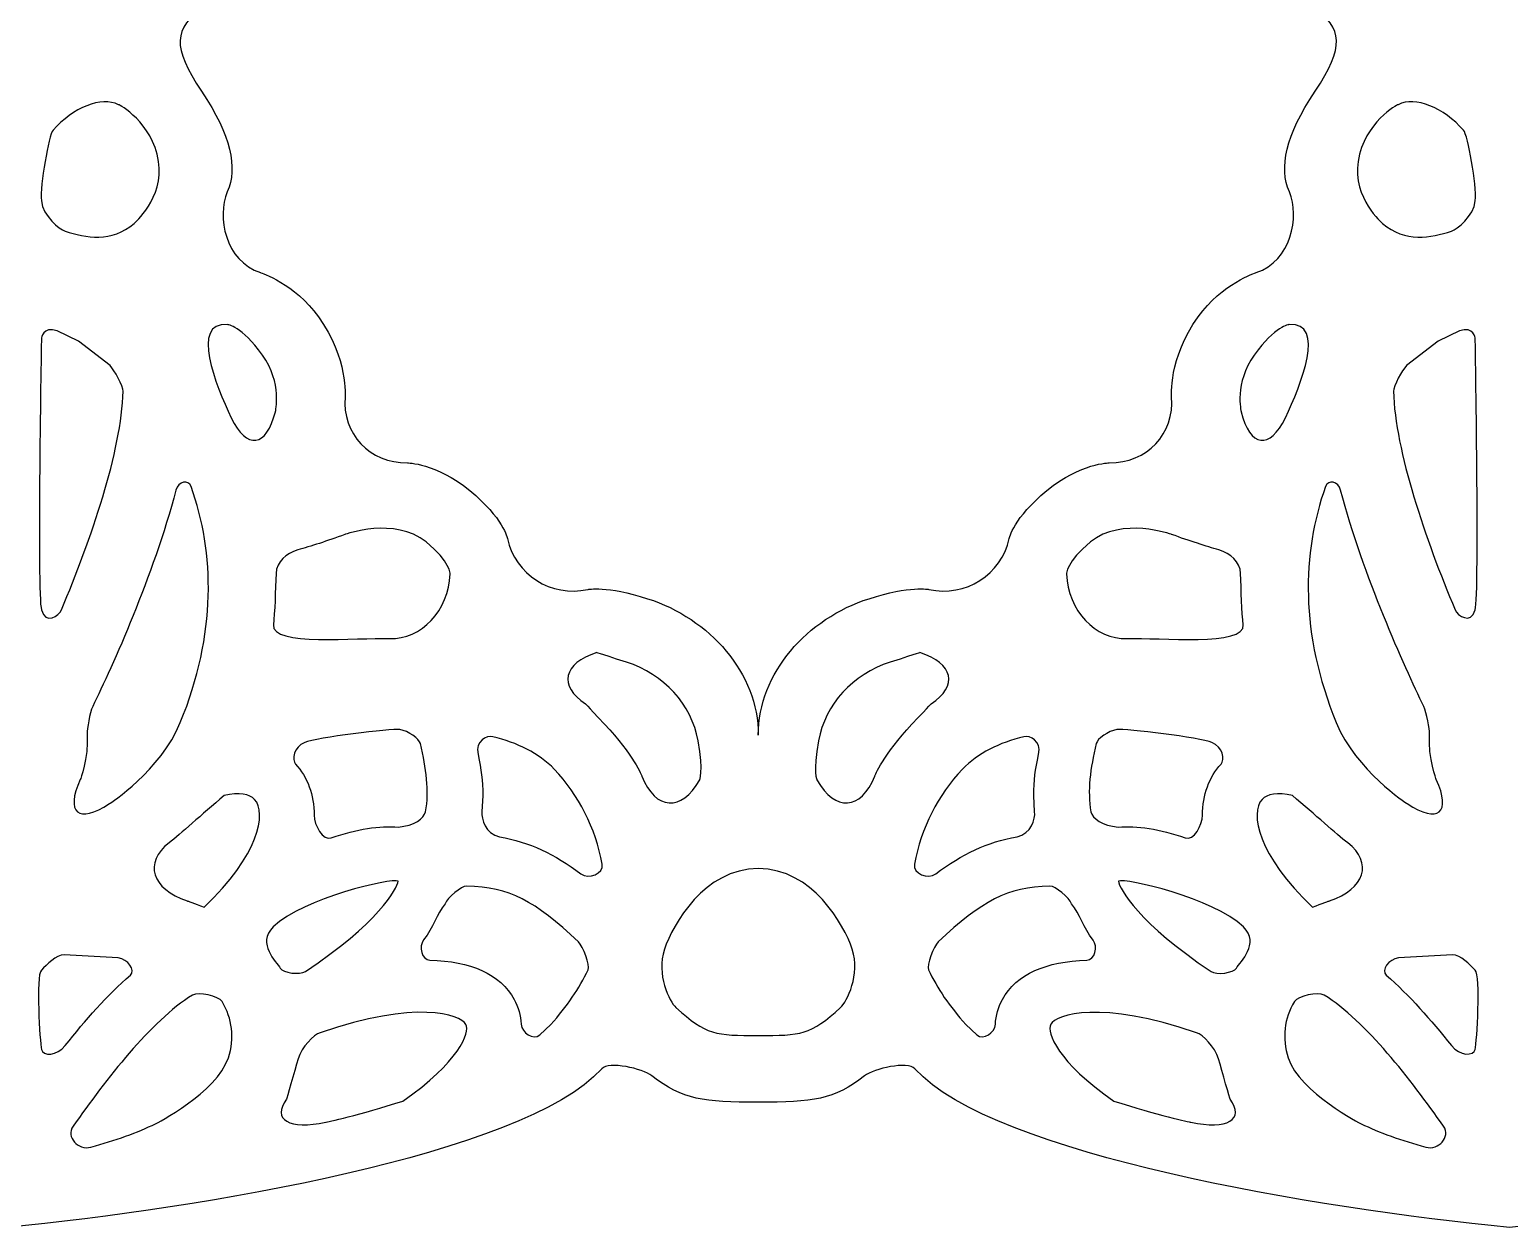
# Model space of a CAD drawing. Header units: centimetres. Extents: x -13 to 13, y -1.7 to 1.7.
# Drawn here: x 7.6 to 9.731, y -1.724 to 0 of the extents above; entities that cross this region are included whole.
import ezdxf

# ---------------------------------------------------------------- set-up
doc = ezdxf.new("R2010")
doc.units = ezdxf.units.CM
doc.header["$MEASUREMENT"] = 0
doc.layers.add('Camada 1', color=7, linetype='Continuous')

msp = doc.modelspace()

# ---------------------------------------------------------------- linework, layer by layer
at = {"layer": 'Camada 1', "color": 250, "lineweight": 25}
for points, knots in [([(6.48633, -1.448), (6.48633, -1.448), (6.48633, -1.54415), (6.48633, -1.54415), (6.48633, -1.54415), (6.56478, -1.54415), (6.59542, -1.54037), (6.63934, -1.50594), (6.63934, -1.50594), (6.65299, -1.49544), (6.70115, -1.48454), (6.71184, -1.49607), (6.71184, -1.49607), (6.82553, -1.62048), (7.29083, -1.69734), (7.56777, -1.72419), (7.56777, -1.72419), (7.8446, -1.69733), (8.31001, -1.62047), (8.4237, -1.49607), (8.4237, -1.49607), (8.43418, -1.48453), (8.48257, -1.49543), (8.49604, -1.50594), (8.49604, -1.50594), (8.54033, -1.54039), (8.57055, -1.54415), (8.64921, -1.54415), (8.64921, -1.54415), (8.72771, -1.54415), (8.7583, -1.54037), (8.80222, -1.50594), (8.80222, -1.50594), (8.81587, -1.49544), (8.86413, -1.48454), (8.87472, -1.49607), (8.87472, -1.49607), (8.98841, -1.62048), (9.45381, -1.69734), (9.73065, -1.72419), (9.73065, -1.72419), (10.00759, -1.69733), (10.47283, -1.62047), (10.58652, -1.49607), (10.58652, -1.49607), (10.5971, -1.48453), (10.64534, -1.49543), (10.65907, -1.50594), (10.65907, -1.50594), (10.70304, -1.54039), (10.7335, -1.54415), (10.81208, -1.54415), (10.81208, -1.54415), (10.89066, -1.54415), (10.92101, -1.54037), (10.96514, -1.50594), (10.96514, -1.50594), (10.97879, -1.49544), (11.02705, -1.48454), (11.03764, -1.49607), (11.03764, -1.49607), (11.15138, -1.62048), (11.61663, -1.69734), (11.89351, -1.72419), (11.89351, -1.72419), (12.17034, -1.69733), (12.63569, -1.62047), (12.74938, -1.49607), (12.74938, -1.49607), (12.75996, -1.48453), (12.80825, -1.49543), (12.82182, -1.50594), (12.82182, -1.50594), (12.8659, -1.54039), (12.89638, -1.54415), (12.97493, -1.54415), (12.97493, -1.54415), (12.97493, -1.54415), (12.97493, -1.448), (12.97493, -1.448), (12.97493, -1.448), (12.91378, -1.448), (12.90005, -1.44744), (12.85634, -1.40768), (12.85634, -1.40768), (12.84729, -1.39937), (12.82745, -1.35987), (12.83986, -1.32389), (12.83986, -1.32389), (12.85206, -1.28783), (12.89712, -1.20771), (12.97493, -1.20771), (12.97493, -1.20771), (12.97493, -1.20771), (12.97493, -1.11143), (12.97493, -1.01546), (12.97493, -1.01546), (12.97493, -0.92651), (12.9046, -0.84761), (12.81552, -0.81919), (12.81552, -0.81919), (12.75594, -0.80006), (12.72942, -0.80588), (12.72942, -0.80588), (12.72942, -0.80588), (12.67656, -0.81744), (12.62457, -0.78448), (12.61382, -0.7327), (12.61382, -0.7327), (12.61382, -0.7327), (12.60752, -0.70251), (12.5595, -0.66351), (12.5595, -0.66351), (12.50984, -0.62335), (12.46965, -0.62372), (12.46965, -0.62372), (12.46965, -0.62372), (12.41554, -0.6242), (12.37525, -0.58147), (12.37988, -0.52887), (12.37988, -0.52887), (12.37988, -0.52887), (12.38485, -0.47386), (12.34149, -0.41325), (12.34149, -0.41325), (12.30776, -0.3661), (12.25828, -0.34978), (12.25828, -0.34978), (12.25828, -0.34978), (12.20711, -0.33306), (12.19528, -0.26932), (12.21036, -0.23379), (12.21036, -0.23379), (12.22534, -0.19834), (12.21645, -0.1533), (12.17321, -0.08872), (12.17321, -0.08872), (12.13006, -0.02414), (12.13352, 0.00079), (12.17609, 0.03336), (12.17609, 0.03336), (12.17609, 0.03336), (12.20607, 0.05651), (12.22255, 0.09204), (12.22255, 0.09204), (12.24409, 0.13866), (12.24528, 0.24394), (12.24528, 0.24394), (12.24528, 0.24394), (12.2847, 0.53657), (12.71425, 0.95525), (12.9749, 0.95525), (12.9749, 0.95525), (12.9749, 0.95525), (12.9749, 1.09937), (12.9749, 1.09937), (12.9749, 1.09937), (12.9749, 1.09937), (12.87822, 1.32879), (12.87822, 1.32879), (12.87822, 1.32879), (12.91103, 1.33525), (12.94349, 1.33966), (12.9749, 1.33966), (12.9749, 1.33966), (12.9749, 1.33966), (12.9749, 1.43584), (12.9749, 1.43584), (12.9749, 1.43584), (12.95035, 1.43584), (12.92524, 1.43362), (12.89992, 1.42981), (12.89992, 1.42981), (12.88447, 1.42743), (12.8565, 1.45585), (12.85941, 1.47209), (12.85941, 1.47209), (12.86912, 1.52543), (12.88865, 1.57083), (12.91667, 1.59951), (12.91667, 1.59951), (12.92937, 1.61261), (12.9499, 1.62803), (12.9749, 1.62803), (12.9749, 1.62803), (12.9749, 1.62803), (12.97489, 1.72422), (12.97489, 1.72422), (12.97489, 1.72422), (12.92756, 1.72422), (12.88295, 1.70401), (12.84554, 1.66601), (12.84554, 1.66601), (12.818, 1.63786), (12.78865, 1.54917), (12.73722, 1.54806), (12.73722, 1.54806), (12.70859, 1.5475), (12.67086, 1.55841), (12.64173, 1.56184), (12.64173, 1.56184), (12.56296, 1.57131), (12.48597, 1.53877), (12.44075, 1.47694), (12.44075, 1.47694), (12.42009, 1.44852), (12.40712, 1.41593), (12.40199, 1.38034), (12.40199, 1.38034), (12.40024, 1.36872), (12.3809, 1.33568), (12.34458, 1.33891), (12.34458, 1.33891), (12.26666, 1.34584), (12.1975, 1.33126), (12.15141, 1.28753), (12.15141, 1.28753), (12.11442, 1.25247), (12.09106, 1.20244), (12.09106, 1.14383), (12.09106, 1.14383), (12.09106, 1.11586), (12.00946, 1.06374), (11.99547, 1.06207), (11.99547, 1.06207), (11.95594, 1.0571), (11.92157, 1.0495), (11.89347, 1.03061), (11.89347, 1.03061), (11.8654, 1.04953), (11.83095, 1.05709), (11.79137, 1.06207), (11.79137, 1.06207), (11.77748, 1.06374), (11.69601, 1.11586), (11.69601, 1.14383), (11.69601, 1.14383), (11.69601, 1.20244), (11.67244, 1.25244), (11.6355, 1.28753), (11.6355, 1.28753), (11.58936, 1.33127), (11.5203, 1.34584), (11.44233, 1.33891), (11.44233, 1.33891), (11.40595, 1.33568), (11.38664, 1.36873), (11.38492, 1.38034), (11.38492, 1.38034), (11.37981, 1.41595), (11.36688, 1.44852), (11.34611, 1.47694), (11.34611, 1.47694), (11.301, 1.53877), (11.224, 1.57132), (11.14519, 1.56184), (11.14519, 1.56184), (11.11598, 1.5584), (11.07828, 1.54753), (11.04965, 1.54806), (11.04965, 1.54806), (10.99829, 1.54917), (10.96887, 1.63786), (10.94133, 1.66601), (10.94133, 1.66601), (10.90418, 1.70403), (10.85941, 1.72422), (10.81203, 1.72422), (10.81203, 1.72422), (10.76475, 1.72422), (10.72003, 1.70401), (10.68268, 1.66601), (10.68268, 1.66601), (10.65508, 1.63786), (10.62574, 1.54917), (10.57447, 1.54806), (10.57447, 1.54806), (10.54579, 1.5475), (10.50795, 1.55841), (10.47888, 1.56184), (10.47888, 1.56184), (10.40006, 1.57131), (10.32307, 1.53877), (10.2779, 1.47694), (10.2779, 1.47694), (10.25724, 1.44852), (10.2443, 1.41593), (10.23914, 1.38034), (10.23914, 1.38034), (10.23739, 1.36872), (10.21811, 1.33568), (10.18173, 1.33891), (10.18173, 1.33891), (10.10376, 1.34584), (10.03465, 1.33126), (9.98861, 1.28753), (9.98861, 1.28753), (9.95157, 1.25247), (9.92815, 1.20244), (9.92815, 1.14383), (9.92815, 1.14383), (9.92815, 1.11586), (9.84655, 1.06374), (9.83266, 1.06207), (9.83266, 1.06207), (9.79308, 1.0571), (9.75871, 1.0495), (9.73061, 1.03061), (9.73061, 1.03061), (9.70246, 1.04953), (9.66814, 1.05709), (9.62845, 1.06207), (9.62845, 1.06207), (9.61451, 1.06374), (9.53309, 1.11586), (9.53309, 1.14383), (9.53309, 1.14383), (9.53309, 1.20244), (9.50957, 1.25244), (9.47269, 1.28753), (9.47269, 1.28753), (9.42644, 1.33127), (9.35741, 1.34584), (9.27941, 1.33891), (9.27941, 1.33891), (9.24308, 1.33568), (9.22372, 1.36873), (9.22205, 1.38034), (9.22205, 1.38034), (9.21694, 1.41595), (9.20411, 1.44852), (9.18329, 1.47694), (9.18329, 1.47694), (9.13813, 1.53877), (9.06108, 1.57132), (8.98226, 1.56184), (8.98226, 1.56184), (8.9531, 1.5584), (8.91545, 1.54753), (8.88667, 1.54806), (8.88667, 1.54806), (8.83537, 1.54917), (8.80605, 1.63786), (8.77846, 1.66601), (8.77846, 1.66601), (8.74126, 1.70403), (8.69649, 1.72422), (8.64916, 1.72422), (8.64916, 1.72422), (8.60183, 1.72422), (8.55711, 1.70401), (8.51975, 1.66601), (8.51975, 1.66601), (8.49226, 1.63786), (8.46292, 1.54917), (8.41154, 1.54806), (8.41154, 1.54806), (8.38281, 1.5475), (8.34518, 1.55841), (8.316, 1.56184), (8.316, 1.56184), (8.23718, 1.57131), (8.16024, 1.53877), (8.11492, 1.47694), (8.11492, 1.47694), (8.09436, 1.44852), (8.08132, 1.41593), (8.07626, 1.38034), (8.07626, 1.38034), (8.07459, 1.36872), (8.05523, 1.33568), (8.01885, 1.33891), (8.01885, 1.33891), (7.94088, 1.34584), (7.87177, 1.33126), (7.82562, 1.28753), (7.82562, 1.28753), (7.78871, 1.25247), (7.76527, 1.20244), (7.76527, 1.14383), (7.76527, 1.14383), (7.76527, 1.11586), (7.68373, 1.06374), (7.66968, 1.06207), (7.66968, 1.06207), (7.6302, 1.0571), (7.59589, 1.0495), (7.56771, 1.03061), (7.56771, 1.03061), (7.53956, 1.04953), (7.50524, 1.05709), (7.46566, 1.06207), (7.46566, 1.06207), (7.45172, 1.06374), (7.37017, 1.11586), (7.37017, 1.14383), (7.37017, 1.14383), (7.37017, 1.20244), (7.3467, 1.25244), (7.30982, 1.28753), (7.30982, 1.28753), (7.26368, 1.33127), (7.19459, 1.34584), (7.11659, 1.33891), (7.11659, 1.33891), (7.08021, 1.33568), (7.06084, 1.36873), (7.05918, 1.38034), (7.05918, 1.38034), (7.05413, 1.41595), (7.04119, 1.44852), (7.02042, 1.47694), (7.02042, 1.47694), (6.9752, 1.53877), (6.89826, 1.57132), (6.81944, 1.56184), (6.81944, 1.56184), (6.79023, 1.5584), (6.75253, 1.54753), (6.72385, 1.54806), (6.72385, 1.54806), (6.67255, 1.54917), (6.64318, 1.63786), (6.61558, 1.66601), (6.61558, 1.66601), (6.57838, 1.70403), (6.53351, 1.72422), (6.48628, 1.72422), (6.48628, 1.72422), (6.48628, 1.72422), (6.48628, 1.62807), (6.48628, 1.62807), (6.48628, 1.62807), (6.51128, 1.62807), (6.53176, 1.61264), (6.54441, 1.59955), (6.54441, 1.59955), (6.57256, 1.57087), (6.59206, 1.52544), (6.60182, 1.47213), (6.60182, 1.47213), (6.60465, 1.45591), (6.57661, 1.42747), (6.56121, 1.42985), (6.56121, 1.42985), (6.53594, 1.43366), (6.51083, 1.43588), (6.48628, 1.43588), (6.48628, 1.43588), (6.48628, 1.43588), (6.48628, 1.3397), (6.48628, 1.3397), (6.48628, 1.3397), (6.51766, 1.3397), (6.55015, 1.33528), (6.58301, 1.32883), (6.58301, 1.32883), (6.58301, 1.32883), (6.48628, 1.09941), (6.48628, 1.09941), (6.48628, 1.09941), (6.48628, 1.09941), (6.48628, 0.95529), (6.48628, 0.95529), (6.48628, 0.95529), (6.747, 0.95529), (7.17647, 0.53661), (7.21584, 0.24398), (7.21584, 0.24398), (7.21584, 0.24398), (7.21714, 0.1387), (7.23851, 0.09208), (7.23851, 0.09208), (7.25515, 0.05655), (7.28513, 0.0334), (7.28513, 0.0334), (7.28513, 0.0334), (7.32765, 0.00083), (7.33106, -0.02409), (7.28796, -0.08868), (7.28796, -0.08868), (7.2447, -0.15326), (7.23592, -0.19832), (7.25081, -0.23375), (7.25081, -0.23375), (7.26584, -0.26928), (7.25401, -0.33302), (7.20289, -0.34974), (7.20289, -0.34974), (7.20289, -0.34974), (7.15344, -0.36606), (7.11965, -0.41321), (7.11965, -0.41321), (7.07628, -0.47383), (7.08126, -0.52883), (7.08126, -0.52883), (7.08126, -0.52883), (7.08602, -0.58143), (7.04565, -0.62416), (6.99149, -0.62368), (6.99149, -0.62368), (6.99149, -0.62368), (6.95133, -0.62331), (6.90166, -0.66347), (6.90166, -0.66347), (6.85361, -0.7025), (6.84734, -0.73266), (6.84734, -0.73266), (6.84734, -0.73266), (6.83654, -0.78444), (6.7845, -0.81738), (6.7319, -0.80584), (6.7319, -0.80584), (6.7319, -0.80584), (6.70528, -0.80002), (6.64559, -0.81915), (6.64559, -0.81915), (6.55656, -0.84757), (6.48623, -0.92647), (6.48623, -1.01542), (6.48623, -1.01542), (6.48623, -1.11138), (6.48623, -1.20767), (6.48623, -1.20767), (6.48623, -1.20767), (6.5641, -1.20767), (6.60916, -1.28776), (6.62141, -1.32385), (6.62141, -1.32385), (6.63371, -1.35983), (6.61376, -1.39934), (6.60471, -1.40764), (6.60471, -1.40764), (6.56126, -1.44742), (6.54742, -1.448), (6.48633, -1.448)], [0, 0, 0, 0, 0.0074074, 0.0074074, 0.0074074, 0.0074074, 0.0148148, 0.0148148, 0.0148148, 0.0148148, 0.0222222, 0.0222222, 0.0222222, 0.0222222, 0.0296296, 0.0296296, 0.0296296, 0.0296296, 0.037037, 0.037037, 0.037037, 0.037037, 0.0444444, 0.0444444, 0.0444444, 0.0444444, 0.0518519, 0.0518519, 0.0518519, 0.0518519, 0.0592593, 0.0592593, 0.0592593, 0.0592593, 0.0666667, 0.0666667, 0.0666667, 0.0666667, 0.0740741, 0.0740741, 0.0740741, 0.0740741, 0.0814815, 0.0814815, 0.0814815, 0.0814815, 0.0888889, 0.0888889, 0.0888889, 0.0888889, 0.0962963, 0.0962963, 0.0962963, 0.0962963, 0.1037037, 0.1037037, 0.1037037, 0.1037037, 0.1111111, 0.1111111, 0.1111111, 0.1111111, 0.1185185, 0.1185185, 0.1185185, 0.1185185, 0.1259259, 0.1259259, 0.1259259, 0.1259259, 0.1333333, 0.1333333, 0.1333333, 0.1333333, 0.1407407, 0.1407407, 0.1407407, 0.1407407, 0.1481481, 0.1481481, 0.1481481, 0.1481481, 0.1555556, 0.1555556, 0.1555556, 0.1555556, 0.162963, 0.162963, 0.162963, 0.162963, 0.1703704, 0.1703704, 0.1703704, 0.1703704, 0.1777778, 0.1777778, 0.1777778, 0.1777778, 0.1851852, 0.1851852, 0.1851852, 0.1851852, 0.1925926, 0.1925926, 0.1925926, 0.1925926, 0.2, 0.2, 0.2, 0.2, 0.2074074, 0.2074074, 0.2074074, 0.2074074, 0.2148148, 0.2148148, 0.2148148, 0.2148148, 0.2222222, 0.2222222, 0.2222222, 0.2222222, 0.2296296, 0.2296296, 0.2296296, 0.2296296, 0.237037, 0.237037, 0.237037, 0.237037, 0.2444444, 0.2444444, 0.2444444, 0.2444444, 0.2518519, 0.2518519, 0.2518519, 0.2518519, 0.2592593, 0.2592593, 0.2592593, 0.2592593, 0.2666667, 0.2666667, 0.2666667, 0.2666667, 0.2740741, 0.2740741, 0.2740741, 0.2740741, 0.2814815, 0.2814815, 0.2814815, 0.2814815, 0.2888889, 0.2888889, 0.2888889, 0.2888889, 0.2962963, 0.2962963, 0.2962963, 0.2962963, 0.3037037, 0.3037037, 0.3037037, 0.3037037, 0.3111111, 0.3111111, 0.3111111, 0.3111111, 0.3185185, 0.3185185, 0.3185185, 0.3185185, 0.3259259, 0.3259259, 0.3259259, 0.3259259, 0.3333333, 0.3333333, 0.3333333, 0.3333333, 0.3407407, 0.3407407, 0.3407407, 0.3407407, 0.3481481, 0.3481481, 0.3481481, 0.3481481, 0.3555556, 0.3555556, 0.3555556, 0.3555556, 0.362963, 0.362963, 0.362963, 0.362963, 0.3703704, 0.3703704, 0.3703704, 0.3703704, 0.3777778, 0.3777778, 0.3777778, 0.3777778, 0.3851852, 0.3851852, 0.3851852, 0.3851852, 0.3925926, 0.3925926, 0.3925926, 0.3925926, 0.4, 0.4, 0.4, 0.4, 0.4074074, 0.4074074, 0.4074074, 0.4074074, 0.4148148, 0.4148148, 0.4148148, 0.4148148, 0.4222222, 0.4222222, 0.4222222, 0.4222222, 0.4296296, 0.4296296, 0.4296296, 0.4296296, 0.437037, 0.437037, 0.437037, 0.437037, 0.4444444, 0.4444444, 0.4444444, 0.4444444, 0.4518519, 0.4518519, 0.4518519, 0.4518519, 0.4592593, 0.4592593, 0.4592593, 0.4592593, 0.4666667, 0.4666667, 0.4666667, 0.4666667, 0.4740741, 0.4740741, 0.4740741, 0.4740741, 0.4814815, 0.4814815, 0.4814815, 0.4814815, 0.4888889, 0.4888889, 0.4888889, 0.4888889, 0.4962963, 0.4962963, 0.4962963, 0.4962963, 0.5037037, 0.5037037, 0.5037037, 0.5037037, 0.5111111, 0.5111111, 0.5111111, 0.5111111, 0.5185185, 0.5185185, 0.5185185, 0.5185185, 0.5259259, 0.5259259, 0.5259259, 0.5259259, 0.5333333, 0.5333333, 0.5333333, 0.5333333, 0.5407407, 0.5407407, 0.5407407, 0.5407407, 0.5481481, 0.5481481, 0.5481481, 0.5481481, 0.5555556, 0.5555556, 0.5555556, 0.5555556, 0.562963, 0.562963, 0.562963, 0.562963, 0.5703704, 0.5703704, 0.5703704, 0.5703704, 0.5777778, 0.5777778, 0.5777778, 0.5777778, 0.5851852, 0.5851852, 0.5851852, 0.5851852, 0.5925926, 0.5925926, 0.5925926, 0.5925926, 0.6, 0.6, 0.6, 0.6, 0.6074074, 0.6074074, 0.6074074, 0.6074074, 0.6148148, 0.6148148, 0.6148148, 0.6148148, 0.6222222, 0.6222222, 0.6222222, 0.6222222, 0.6296296, 0.6296296, 0.6296296, 0.6296296, 0.637037, 0.637037, 0.637037, 0.637037, 0.6444444, 0.6444444, 0.6444444, 0.6444444, 0.6518519, 0.6518519, 0.6518519, 0.6518519, 0.6592593, 0.6592593, 0.6592593, 0.6592593, 0.6666667, 0.6666667, 0.6666667, 0.6666667, 0.6740741, 0.6740741, 0.6740741, 0.6740741, 0.6814815, 0.6814815, 0.6814815, 0.6814815, 0.6888889, 0.6888889, 0.6888889, 0.6888889, 0.6962963, 0.6962963, 0.6962963, 0.6962963, 0.7037037, 0.7037037, 0.7037037, 0.7037037, 0.7111111, 0.7111111, 0.7111111, 0.7111111, 0.7185185, 0.7185185, 0.7185185, 0.7185185, 0.7259259, 0.7259259, 0.7259259, 0.7259259, 0.7333333, 0.7333333, 0.7333333, 0.7333333, 0.7407407, 0.7407407, 0.7407407, 0.7407407, 0.7481481, 0.7481481, 0.7481481, 0.7481481, 0.7555556, 0.7555556, 0.7555556, 0.7555556, 0.762963, 0.762963, 0.762963, 0.762963, 0.7703704, 0.7703704, 0.7703704, 0.7703704, 0.7777778, 0.7777778, 0.7777778, 0.7777778, 0.7851852, 0.7851852, 0.7851852, 0.7851852, 0.7925926, 0.7925926, 0.7925926, 0.7925926, 0.8, 0.8, 0.8, 0.8, 0.8074074, 0.8074074, 0.8074074, 0.8074074, 0.8148148, 0.8148148, 0.8148148, 0.8148148, 0.8222222, 0.8222222, 0.8222222, 0.8222222, 0.8296296, 0.8296296, 0.8296296, 0.8296296, 0.837037, 0.837037, 0.837037, 0.837037, 0.8444444, 0.8444444, 0.8444444, 0.8444444, 0.8518519, 0.8518519, 0.8518519, 0.8518519, 0.8592593, 0.8592593, 0.8592593, 0.8592593, 0.8666667, 0.8666667, 0.8666667, 0.8666667, 0.8740741, 0.8740741, 0.8740741, 0.8740741, 0.8814815, 0.8814815, 0.8814815, 0.8814815, 0.8888889, 0.8888889, 0.8888889, 0.8888889, 0.8962963, 0.8962963, 0.8962963, 0.8962963, 0.9037037, 0.9037037, 0.9037037, 0.9037037, 0.9111111, 0.9111111, 0.9111111, 0.9111111, 0.9185185, 0.9185185, 0.9185185, 0.9185185, 0.9259259, 0.9259259, 0.9259259, 0.9259259, 0.9333333, 0.9333333, 0.9333333, 0.9333333, 0.9407407, 0.9407407, 0.9407407, 0.9407407, 0.9481481, 0.9481481, 0.9481481, 0.9481481, 0.9555556, 0.9555556, 0.9555556, 0.9555556, 0.962963, 0.962963, 0.962963, 0.962963, 0.9703704, 0.9703704, 0.9703704, 0.9703704, 0.9777778, 0.9777778, 0.9777778, 0.9777778, 0.9851852, 0.9851852, 0.9851852, 0.9851852, 1, 1, 1, 1]), ([(7.85044, 0.0334), (7.85044, 0.0334), (7.88031, 0.05655), (7.89674, 0.09208), (7.89674, 0.09208), (7.91833, 0.1387), (7.91963, 0.24398), (7.91963, 0.24398), (7.91963, 0.24398), (7.95895, 0.53661), (8.3886, 0.95529), (8.64919, 0.95529), (8.64919, 0.95529), (8.90978, 0.95529), (9.33944, 0.53661), (9.37875, 0.24398), (9.37875, 0.24398), (9.37875, 0.24398), (9.38005, 0.1387), (9.40153, 0.09208), (9.40153, 0.09208), (9.41796, 0.05655), (9.44815, 0.0334), (9.44815, 0.0334), (9.44815, 0.0334), (9.49059, 0.00083), (9.49398, -0.02409), (9.4509, -0.08868), (9.4509, -0.08868), (9.40769, -0.15326), (9.39886, -0.19832), (9.41381, -0.23375), (9.41381, -0.23375), (9.42879, -0.26928), (9.41706, -0.33302), (9.36584, -0.34974), (9.36584, -0.34974), (9.36584, -0.34974), (9.31639, -0.36606), (9.2826, -0.41321), (9.2826, -0.41321), (9.23923, -0.47383), (9.24421, -0.52883), (9.24421, -0.52883), (9.24421, -0.52883), (9.24903, -0.58143), (9.2086, -0.62416), (9.15449, -0.62368), (9.15449, -0.62368), (9.15449, -0.62368), (9.11427, -0.62331), (9.06464, -0.66347), (9.06464, -0.66347), (9.01667, -0.7025), (9.01037, -0.73266), (9.01037, -0.73266), (9.01037, -0.73266), (8.99947, -0.78444), (8.94743, -0.81738), (8.89483, -0.80584), (8.89483, -0.80584), (8.89483, -0.80584), (8.86827, -0.80002), (8.80868, -0.81915), (8.80868, -0.81915), (8.71954, -0.84757), (8.64922, -0.92647), (8.64922, -1.01542), (8.64922, -1.01542), (8.64922, -0.92647), (8.57889, -0.84757), (8.48976, -0.81915), (8.48976, -0.81915), (8.43023, -0.80002), (8.40377, -0.80584), (8.40377, -0.80584), (8.40377, -0.80584), (8.35091, -0.8174), (8.29881, -0.78444), (8.28807, -0.73266), (8.28807, -0.73266), (8.28807, -0.73266), (8.28177, -0.70247), (8.2338, -0.66347), (8.2338, -0.66347), (8.18414, -0.62331), (8.14389, -0.62368), (8.14389, -0.62368), (8.14389, -0.62368), (8.08984, -0.62416), (8.04949, -0.58143), (8.05412, -0.52883), (8.05412, -0.52883), (8.05412, -0.52883), (8.05909, -0.47382), (8.01583, -0.41321), (8.01583, -0.41321), (7.98194, -0.36606), (7.93259, -0.34974), (7.93259, -0.34974), (7.93259, -0.34974), (7.88137, -0.33302), (7.86954, -0.26928), (7.88459, -0.23375), (7.88459, -0.23375), (7.89962, -0.1983), (7.89078, -0.15326), (7.8476, -0.08868), (7.8476, -0.08868), (7.8043, -0.02409), (7.80781, 0.00081), (7.85044, 0.0334)], [0, 0, 0, 0, 0.0344828, 0.0344828, 0.0344828, 0.0344828, 0.0689655, 0.0689655, 0.0689655, 0.0689655, 0.1034483, 0.1034483, 0.1034483, 0.1034483, 0.137931, 0.137931, 0.137931, 0.137931, 0.1724138, 0.1724138, 0.1724138, 0.1724138, 0.2068966, 0.2068966, 0.2068966, 0.2068966, 0.2413793, 0.2413793, 0.2413793, 0.2413793, 0.2758621, 0.2758621, 0.2758621, 0.2758621, 0.3103448, 0.3103448, 0.3103448, 0.3103448, 0.3448276, 0.3448276, 0.3448276, 0.3448276, 0.3793103, 0.3793103, 0.3793103, 0.3793103, 0.4137931, 0.4137931, 0.4137931, 0.4137931, 0.4482759, 0.4482759, 0.4482759, 0.4482759, 0.4827586, 0.4827586, 0.4827586, 0.4827586, 0.5172414, 0.5172414, 0.5172414, 0.5172414, 0.5517241, 0.5517241, 0.5517241, 0.5517241, 0.5862069, 0.5862069, 0.5862069, 0.5862069, 0.6206897, 0.6206897, 0.6206897, 0.6206897, 0.6551724, 0.6551724, 0.6551724, 0.6551724, 0.6896552, 0.6896552, 0.6896552, 0.6896552, 0.7241379, 0.7241379, 0.7241379, 0.7241379, 0.7586207, 0.7586207, 0.7586207, 0.7586207, 0.7931034, 0.7931034, 0.7931034, 0.7931034, 0.8275862, 0.8275862, 0.8275862, 0.8275862, 0.862069, 0.862069, 0.862069, 0.862069, 0.8965517, 0.8965517, 0.8965517, 0.8965517, 0.9310345, 0.9310345, 0.9310345, 0.9310345, 1, 1, 1, 1]), ([(7.72823, -0.10807), (7.72823, -0.10807), (7.77697, -0.13289), (7.78564, -0.18964), (7.78564, -0.18964), (7.79376, -0.24301), (7.7504, -0.27907), (7.7504, -0.27907), (7.7504, -0.27907), (7.71775, -0.30648), (7.68137, -0.30003), (7.65108, -0.29016), (7.65108, -0.29016), (7.64343, -0.28757), (7.61899, -0.26838), (7.61698, -0.24632), (7.61698, -0.24632), (7.61492, -0.22436), (7.62746, -0.15194), (7.63394, -0.14472), (7.63394, -0.14472), (7.66235, -0.11233), (7.70317, -0.09542), (7.72823, -0.10807)], [0, 0, 0, 0, 0.1428571, 0.1428571, 0.1428571, 0.1428571, 0.2857143, 0.2857143, 0.2857143, 0.2857143, 0.4285714, 0.4285714, 0.4285714, 0.4285714, 0.5714286, 0.5714286, 0.5714286, 0.5714286, 0.7142857, 0.7142857, 0.7142857, 0.7142857, 1, 1, 1, 1]), ([(9.66445, -0.14471), (9.67091, -0.15191), (9.68358, -0.22435), (9.68146, -0.24631), (9.68146, -0.24631), (9.67945, -0.26838), (9.65505, -0.28759), (9.6473, -0.29015), (9.6473, -0.29015), (9.61701, -0.30002), (9.58068, -0.30647), (9.54792, -0.27906), (9.54792, -0.27906), (9.54792, -0.27906), (9.50471, -0.243), (9.51278, -0.18963), (9.51278, -0.18963), (9.52141, -0.13288), (9.57025, -0.10806), (9.57025, -0.10806), (9.57025, -0.10806), (9.59523, -0.09542), (9.63601, -0.11233), (9.66445, -0.14471)], [0, 0, 0, 0, 0.1428571, 0.1428571, 0.1428571, 0.1428571, 0.2857143, 0.2857143, 0.2857143, 0.2857143, 0.4285714, 0.4285714, 0.4285714, 0.4285714, 0.5714286, 0.5714286, 0.5714286, 0.5714286, 0.7142857, 0.7142857, 0.7142857, 0.7142857, 1, 1, 1, 1]), ([(7.89028, -0.55868), (7.86795, -0.51217), (7.83107, -0.42025), (7.88491, -0.42469), (7.88491, -0.42469), (7.88491, -0.42469), (7.90518, -0.42636), (7.93513, -0.46843), (7.93513, -0.46843), (7.96429, -0.50894), (7.95394, -0.55), (7.95394, -0.55), (7.95394, -0.55), (7.94124, -0.60133), (7.91246, -0.60527), (7.89028, -0.55868)], [0, 0, 0, 0, 0.2, 0.2, 0.2, 0.2, 0.4, 0.4, 0.4, 0.4, 0.6, 0.6, 0.6, 0.6, 1, 1, 1, 1]), ([(9.36327, -0.46843), (9.39325, -0.42633), (9.41344, -0.42469), (9.41344, -0.42469), (9.41344, -0.42469), (9.46723, -0.42024), (9.43035, -0.51219), (9.40812, -0.55868), (9.40812, -0.55868), (9.38574, -0.60527), (9.35716, -0.6013), (9.34436, -0.55), (9.34436, -0.55), (9.34436, -0.55), (9.33427, -0.50894), (9.36327, -0.46843)], [0, 0, 0, 0, 0.2, 0.2, 0.2, 0.2, 0.4, 0.4, 0.4, 0.4, 0.6, 0.6, 0.6, 0.6, 1, 1, 1, 1]), ([(7.61697, -0.83514), (7.61067, -0.81307), (7.61697, -0.44459), (7.61697, -0.44459), (7.61697, -0.44459), (7.61697, -0.44459), (7.61898, -0.4266), (7.63964, -0.43342), (7.63964, -0.43342), (7.63964, -0.43342), (7.67044, -0.44845), (7.67044, -0.44845), (7.67044, -0.44845), (7.67044, -0.44845), (7.71576, -0.48372), (7.71576, -0.48372), (7.71576, -0.48372), (7.72211, -0.48944), (7.73489, -0.51399), (7.73468, -0.52063), (7.73468, -0.52063), (7.73246, -0.60702), (7.68817, -0.73444), (7.64591, -0.83522), (7.64591, -0.83522), (7.64245, -0.84335), (7.62306, -0.85718), (7.61697, -0.83514)], [0, 0, 0, 0, 0.125, 0.125, 0.125, 0.125, 0.25, 0.25, 0.25, 0.25, 0.375, 0.375, 0.375, 0.375, 0.5, 0.5, 0.5, 0.5, 0.625, 0.625, 0.625, 0.625, 0.75, 0.75, 0.75, 0.75, 1, 1, 1, 1]), ([(9.68143, -0.83514), (9.67524, -0.85718), (9.65574, -0.84334), (9.65243, -0.83522), (9.65243, -0.83522), (9.61015, -0.73444), (9.56588, -0.60702), (9.56366, -0.52063), (9.56366, -0.52063), (9.5635, -0.51399), (9.57623, -0.48944), (9.58258, -0.48372), (9.58258, -0.48372), (9.58258, -0.48372), (9.6279, -0.44845), (9.6279, -0.44845), (9.6279, -0.44845), (9.6279, -0.44845), (9.65875, -0.43342), (9.65875, -0.43342), (9.65875, -0.43342), (9.67941, -0.42659), (9.68142, -0.44459), (9.68142, -0.44459), (9.68142, -0.44459), (9.68142, -0.44459), (9.68771, -0.81308), (9.68143, -0.83514)], [0, 0, 0, 0, 0.125, 0.125, 0.125, 0.125, 0.25, 0.25, 0.25, 0.25, 0.375, 0.375, 0.375, 0.375, 0.5, 0.5, 0.5, 0.5, 0.625, 0.625, 0.625, 0.625, 0.75, 0.75, 0.75, 0.75, 1, 1, 1, 1]), ([(7.817, -0.99755), (7.78893, -1.06632), (7.71514, -1.1142), (7.71514, -1.1142), (7.71514, -1.1142), (7.66992, -1.14336), (7.65106, -1.12767), (7.67302, -1.07933), (7.67302, -1.07933), (7.67302, -1.07933), (7.68506, -1.05033), (7.68284, -1.01334), (7.68284, -1.01334), (7.68252, -1.00741), (7.68686, -0.98289), (7.69086, -0.97447), (7.69086, -0.97447), (7.71917, -0.91589), (7.77788, -0.78744), (7.81074, -0.66303), (7.81074, -0.66303), (7.81405, -0.65057), (7.82863, -0.64678), (7.83249, -0.65769), (7.83249, -0.65769), (7.86666, -0.75355), (7.86941, -0.86957), (7.817, -0.99755)], [0, 0, 0, 0, 0.125, 0.125, 0.125, 0.125, 0.25, 0.25, 0.25, 0.25, 0.375, 0.375, 0.375, 0.375, 0.5, 0.5, 0.5, 0.5, 0.625, 0.625, 0.625, 0.625, 0.75, 0.75, 0.75, 0.75, 1, 1, 1, 1]), ([(9.58325, -1.1142), (9.58325, -1.1142), (9.50951, -1.06628), (9.48133, -0.99755), (9.48133, -0.99755), (9.42894, -0.86957), (9.43172, -0.75355), (9.46583, -0.65769), (9.46583, -0.65769), (9.46969, -0.64679), (9.48432, -0.65057), (9.48763, -0.66303), (9.48763, -0.66303), (9.52049, -0.78741), (9.57915, -0.91589), (9.60741, -0.97447), (9.60741, -0.97447), (9.61154, -0.98286), (9.61577, -1.00741), (9.61553, -1.01334), (9.61553, -1.01334), (9.61352, -1.05033), (9.62529, -1.07933), (9.62529, -1.07933), (9.62529, -1.07933), (9.64728, -1.12767), (9.62847, -1.14336), (9.58325, -1.1142)], [0, 0, 0, 0, 0.125, 0.125, 0.125, 0.125, 0.25, 0.25, 0.25, 0.25, 0.375, 0.375, 0.375, 0.375, 0.5, 0.5, 0.5, 0.5, 0.625, 0.625, 0.625, 0.625, 0.75, 0.75, 0.75, 0.75, 1, 1, 1, 1]), ([(7.95101, -0.85692), (7.95302, -0.83911), (7.95395, -0.80665), (7.95487, -0.78302), (7.95487, -0.78302), (7.95543, -0.76585), (7.96945, -0.75384), (7.98625, -0.74905), (7.98625, -0.74905), (8.00419, -0.744), (8.02816, -0.73614), (8.05401, -0.72672), (8.05401, -0.72672), (8.05401, -0.72672), (8.12563, -0.70082), (8.17101, -0.73752), (8.17101, -0.73752), (8.20609, -0.76604), (8.20554, -0.78348), (8.20554, -0.78348), (8.20554, -0.78348), (8.20353, -0.83634), (8.16419, -0.87823), (8.11815, -0.87659), (8.11815, -0.87659), (8.07224, -0.87499), (7.94733, -0.88785), (7.95101, -0.85692)], [0, 0, 0, 0, 0.125, 0.125, 0.125, 0.125, 0.25, 0.25, 0.25, 0.25, 0.375, 0.375, 0.375, 0.375, 0.5, 0.5, 0.5, 0.5, 0.625, 0.625, 0.625, 0.625, 0.75, 0.75, 0.75, 0.75, 1, 1, 1, 1]), ([(9.0929, -0.78347), (9.0929, -0.78347), (9.09234, -0.76603), (9.12738, -0.73751), (9.12738, -0.73751), (9.17281, -0.70079), (9.24433, -0.72671), (9.24433, -0.72671), (9.24433, -0.72671), (9.27026, -0.7361), (9.29447, -0.74396), (9.31209, -0.74904), (9.31209, -0.74904), (9.32894, -0.75386), (9.34299, -0.76584), (9.34355, -0.78301), (9.34355, -0.78301), (9.34442, -0.80664), (9.34535, -0.8391), (9.34741, -0.85691), (9.34741, -0.85691), (9.35109, -0.88784), (9.22612, -0.87501), (9.1803, -0.87657), (9.1803, -0.87657), (9.13425, -0.87822), (9.09507, -0.83633), (9.0929, -0.78347)], [0, 0, 0, 0, 0.125, 0.125, 0.125, 0.125, 0.25, 0.25, 0.25, 0.25, 0.375, 0.375, 0.375, 0.375, 0.5, 0.5, 0.5, 0.5, 0.625, 0.625, 0.625, 0.625, 0.75, 0.75, 0.75, 0.75, 1, 1, 1, 1]), ([(8.41646, -0.89687), (8.41646, -0.89687), (8.41646, -0.89687), (8.4593, -0.91052), (8.4593, -0.91052), (8.51367, -0.92788), (8.55315, -0.97124), (8.56243, -1.02366), (8.56243, -1.02366), (8.57055, -1.06988), (8.56476, -1.08015), (8.56476, -1.08015), (8.56476, -1.08015), (8.53867, -1.12648), (8.5011, -1.12389), (8.4816, -1.07462), (8.4816, -1.07462), (8.4816, -1.07462), (8.4694, -1.04406), (8.42792, -0.99988), (8.42792, -0.99988), (8.40032, -0.97043), (8.40032, -0.97043), (8.40032, -0.97043), (8.40032, -0.97043), (8.36111, -0.94505), (8.36828, -0.91182), (8.41646, -0.89687)], [0, 0, 0, 0, 0.125, 0.125, 0.125, 0.125, 0.25, 0.25, 0.25, 0.25, 0.375, 0.375, 0.375, 0.375, 0.5, 0.5, 0.5, 0.5, 0.625, 0.625, 0.625, 0.625, 0.75, 0.75, 0.75, 0.75, 1, 1, 1, 1]), ([(8.73354, -1.08015), (8.73354, -1.08015), (8.72769, -1.06988), (8.73592, -1.02366), (8.73592, -1.02366), (8.74529, -0.97125), (8.78476, -0.92788), (8.83911, -0.91052), (8.83911, -0.91052), (8.88189, -0.89687), (8.88189, -0.89687), (8.88189, -0.89687), (8.88189, -0.89687), (8.9301, -0.91179), (8.9374, -0.94502), (8.89806, -0.9704), (8.89806, -0.9704), (8.89806, -0.9704), (8.89806, -0.9704), (8.87046, -0.99985), (8.87046, -0.99985), (8.82892, -1.04404), (8.81683, -1.07459), (8.81683, -1.07459), (8.81683, -1.07459), (8.7972, -1.12391), (8.75994, -1.12648), (8.73354, -1.08015)], [0, 0, 0, 0, 0.125, 0.125, 0.125, 0.125, 0.25, 0.25, 0.25, 0.25, 0.375, 0.375, 0.375, 0.375, 0.5, 0.5, 0.5, 0.5, 0.625, 0.625, 0.625, 0.625, 0.75, 0.75, 0.75, 0.75, 1, 1, 1, 1]), ([(8.13296, -1.00763), (8.14537, -1.00935), (8.16122, -1.0211), (8.16273, -1.02784), (8.16273, -1.02784), (8.17091, -1.06372), (8.1758, -1.09565), (8.17006, -1.12584), (8.17006, -1.12584), (8.16831, -1.13589), (8.15347, -1.14558), (8.13093, -1.14807), (8.13093, -1.14807), (8.104, -1.1454), (8.0714, -1.15066), (8.03441, -1.1635), (8.03441, -1.1635), (8.02216, -1.16784), (8.0097, -1.1453), (8.0097, -1.13101), (8.0097, -1.13101), (8.0097, -1.10109), (7.99988, -1.07592), (7.98282, -1.05716), (7.98282, -1.05716), (7.9774, -1.0511), (7.97999, -1.03234), (7.99621, -1.02597), (7.99621, -1.02597), (8.01218, -1.01943), (8.12071, -1.00577), (8.13296, -1.00763)], [0, 0, 0, 0, 0.1111111, 0.1111111, 0.1111111, 0.1111111, 0.2222222, 0.2222222, 0.2222222, 0.2222222, 0.3333333, 0.3333333, 0.3333333, 0.3333333, 0.4444444, 0.4444444, 0.4444444, 0.4444444, 0.5555556, 0.5555556, 0.5555556, 0.5555556, 0.6666667, 0.6666667, 0.6666667, 0.6666667, 0.7777778, 0.7777778, 0.7777778, 0.7777778, 1, 1, 1, 1]), ([(8.39376, -1.21535), (8.35558, -1.18664), (8.31991, -1.1695), (8.27676, -1.1619), (8.27676, -1.1619), (8.25588, -1.15767), (8.25014, -1.13642), (8.25128, -1.12563), (8.25128, -1.12563), (8.25128, -1.12563), (8.25258, -1.10277), (8.25258, -1.10277), (8.25258, -1.10277), (8.25258, -1.08007), (8.25025, -1.06578), (8.24575, -1.04342), (8.24575, -1.04342), (8.24168, -1.02339), (8.25789, -1.01564), (8.26678, -1.01797), (8.26678, -1.01797), (8.30181, -1.02654), (8.33324, -1.04112), (8.35547, -1.06475), (8.35547, -1.06475), (8.39024, -1.10184), (8.41537, -1.14928), (8.42439, -1.20133), (8.42439, -1.20133), (8.42699, -1.21517), (8.40503, -1.22363), (8.39376, -1.21535)], [0, 0, 0, 0, 0.1111111, 0.1111111, 0.1111111, 0.1111111, 0.2222222, 0.2222222, 0.2222222, 0.2222222, 0.3333333, 0.3333333, 0.3333333, 0.3333333, 0.4444444, 0.4444444, 0.4444444, 0.4444444, 0.5555556, 0.5555556, 0.5555556, 0.5555556, 0.6666667, 0.6666667, 0.6666667, 0.6666667, 0.7777778, 0.7777778, 0.7777778, 0.7777778, 1, 1, 1, 1]), ([(9.03162, -1.01797), (9.04046, -1.01564), (9.05689, -1.02339), (9.05276, -1.04342), (9.05276, -1.04342), (9.04805, -1.06578), (9.04583, -1.08006), (9.04583, -1.10277), (9.04583, -1.10277), (9.04583, -1.10277), (9.04702, -1.12563), (9.04702, -1.12563), (9.04702, -1.12563), (9.0481, -1.13643), (9.04242, -1.15767), (9.02165, -1.1619), (9.02165, -1.1619), (8.97844, -1.16947), (8.94283, -1.18664), (8.90455, -1.21535), (8.90455, -1.21535), (8.89338, -1.22363), (8.87142, -1.21516), (8.87402, -1.20133), (8.87402, -1.20133), (8.88307, -1.14929), (8.90818, -1.10185), (8.94305, -1.06475), (8.94305, -1.06475), (8.96515, -1.04112), (8.99661, -1.02654), (9.03162, -1.01797)], [0, 0, 0, 0, 0.1111111, 0.1111111, 0.1111111, 0.1111111, 0.2222222, 0.2222222, 0.2222222, 0.2222222, 0.3333333, 0.3333333, 0.3333333, 0.3333333, 0.4444444, 0.4444444, 0.4444444, 0.4444444, 0.5555556, 0.5555556, 0.5555556, 0.5555556, 0.6666667, 0.6666667, 0.6666667, 0.6666667, 0.7777778, 0.7777778, 0.7777778, 0.7777778, 1, 1, 1, 1]), ([(9.16539, -1.00763), (9.17769, -1.00578), (9.2862, -1.01943), (9.30223, -1.02597), (9.30223, -1.02597), (9.31829, -1.03235), (9.32109, -1.05108), (9.31546, -1.05716), (9.31546, -1.05716), (9.29855, -1.07592), (9.28868, -1.10108), (9.28868, -1.13101), (9.28868, -1.13101), (9.28868, -1.1453), (9.27622, -1.16784), (9.26386, -1.1635), (9.26386, -1.1635), (9.227, -1.15067), (9.19435, -1.1454), (9.16739, -1.14807), (9.16739, -1.14807), (9.14472, -1.14558), (9.13003, -1.1359), (9.12813, -1.12584), (9.12813, -1.12584), (9.12265, -1.09565), (9.12736, -1.06372), (9.13567, -1.02784), (9.13567, -1.02784), (9.13719, -1.02109), (9.15304, -1.00935), (9.16539, -1.00763)], [0, 0, 0, 0, 0.1111111, 0.1111111, 0.1111111, 0.1111111, 0.2222222, 0.2222222, 0.2222222, 0.2222222, 0.3333333, 0.3333333, 0.3333333, 0.3333333, 0.4444444, 0.4444444, 0.4444444, 0.4444444, 0.5555556, 0.5555556, 0.5555556, 0.5555556, 0.6666667, 0.6666667, 0.6666667, 0.6666667, 0.7777778, 0.7777778, 0.7777778, 0.7777778, 1, 1, 1, 1]), ([(7.82678, -1.25419), (7.77556, -1.23683), (7.76389, -1.19929), (7.8008, -1.17066), (7.8008, -1.17066), (7.81702, -1.15796), (7.84731, -1.13036), (7.88023, -1.10266), (7.88023, -1.10266), (7.90132, -1.0975), (7.91709, -1.10046), (7.92399, -1.10811), (7.92399, -1.10811), (7.94177, -1.12785), (7.93, -1.18838), (7.85134, -1.26342), (7.85134, -1.26342), (7.8371, -1.2576), (7.82678, -1.25419), (7.82678, -1.25419)], [0, 0, 0, 0, 0.1666667, 0.1666667, 0.1666667, 0.1666667, 0.3333333, 0.3333333, 0.3333333, 0.3333333, 0.5, 0.5, 0.5, 0.5, 0.6666667, 0.6666667, 0.6666667, 0.6666667, 1, 1, 1, 1]), ([(9.41815, -1.10266), (9.45112, -1.13036), (9.48136, -1.15796), (9.49774, -1.17066), (9.49774, -1.17066), (9.53454, -1.19929), (9.5228, -1.23683), (9.4717, -1.25419), (9.4717, -1.25419), (9.4717, -1.25419), (9.46135, -1.2576), (9.44704, -1.26342), (9.44704, -1.26342), (9.36843, -1.18838), (9.35661, -1.12785), (9.37444, -1.10811), (9.37444, -1.10811), (9.38134, -1.10047), (9.39701, -1.09748), (9.41815, -1.10266)], [0, 0, 0, 0, 0.1666667, 0.1666667, 0.1666667, 0.1666667, 0.3333333, 0.3333333, 0.3333333, 0.3333333, 0.5, 0.5, 0.5, 0.5, 0.6666667, 0.6666667, 0.6666667, 0.6666667, 1, 1, 1, 1]), ([(8.64922, -1.2077), (8.72709, -1.2077), (8.77212, -1.28779), (8.7845, -1.32388), (8.7845, -1.32388), (8.79664, -1.35986), (8.77675, -1.39937), (8.7677, -1.40767), (8.7677, -1.40767), (8.72415, -1.44744), (8.71039, -1.44799), (8.64919, -1.44799), (8.64919, -1.44799), (8.58799, -1.44799), (8.57426, -1.44743), (8.5306, -1.40767), (8.5306, -1.40767), (8.52155, -1.39936), (8.50171, -1.35986), (8.51401, -1.32388), (8.51401, -1.32388), (8.52626, -1.28779), (8.57138, -1.2077), (8.64922, -1.2077)], [0, 0, 0, 0, 0.1428571, 0.1428571, 0.1428571, 0.1428571, 0.2857143, 0.2857143, 0.2857143, 0.2857143, 0.4285714, 0.4285714, 0.4285714, 0.4285714, 0.5714286, 0.5714286, 0.5714286, 0.5714286, 0.7142857, 0.7142857, 0.7142857, 0.7142857, 1, 1, 1, 1]), ([(8.13058, -1.22577), (8.13021, -1.23582), (8.09978, -1.28805), (7.99731, -1.35568), (7.99731, -1.35568), (7.98919, -1.36121), (7.96485, -1.35798), (7.96077, -1.35097), (7.96077, -1.35097), (7.9558, -1.34203), (7.92624, -1.31573), (7.9508, -1.29173), (7.9508, -1.29173), (7.99384, -1.24975), (8.12174, -1.22069), (8.13058, -1.22577)], [0, 0, 0, 0, 0.2, 0.2, 0.2, 0.2, 0.4, 0.4, 0.4, 0.4, 0.6, 0.6, 0.6, 0.6, 1, 1, 1, 1]), ([(8.16733, -1.31047), (8.18143, -1.29248), (8.18635, -1.27364), (8.19813, -1.25832), (8.19813, -1.25832), (8.20138, -1.24975), (8.22149, -1.23266), (8.22935, -1.23287), (8.22935, -1.23287), (8.29116, -1.23406), (8.32672, -1.25398), (8.39016, -1.31296), (8.39016, -1.31296), (8.39709, -1.3195), (8.40717, -1.34699), (8.4041, -1.35336), (8.4041, -1.35336), (8.39153, -1.37992), (8.37391, -1.40622), (8.35042, -1.43199), (8.35042, -1.43199), (8.35042, -1.43199), (8.3347, -1.44702), (8.3347, -1.44702), (8.3347, -1.44702), (8.3251, -1.45506), (8.30872, -1.44416), (8.30782, -1.4317), (8.30782, -1.4317), (8.30711, -1.41913), (8.3039, -1.40715), (8.29758, -1.39598), (8.29758, -1.39598), (8.27784, -1.35904), (8.23448, -1.34116), (8.17614, -1.33941), (8.17614, -1.33941), (8.16484, -1.33907), (8.15958, -1.32015), (8.16733, -1.31047)], [0, 0, 0, 0, 0.0909091, 0.0909091, 0.0909091, 0.0909091, 0.1818182, 0.1818182, 0.1818182, 0.1818182, 0.2727273, 0.2727273, 0.2727273, 0.2727273, 0.3636364, 0.3636364, 0.3636364, 0.3636364, 0.4545455, 0.4545455, 0.4545455, 0.4545455, 0.5454545, 0.5454545, 0.5454545, 0.5454545, 0.6363636, 0.6363636, 0.6363636, 0.6363636, 0.7272727, 0.7272727, 0.7272727, 0.7272727, 0.8181818, 0.8181818, 0.8181818, 0.8181818, 1, 1, 1, 1]), ([(9.06908, -1.23289), (9.07694, -1.23268), (9.09694, -1.24977), (9.10025, -1.25834), (9.10025, -1.25834), (9.11208, -1.27366), (9.117, -1.2925), (9.1311, -1.31049), (9.1311, -1.31049), (9.13885, -1.32017), (9.13359, -1.33909), (9.12232, -1.33949), (9.12232, -1.33949), (9.06393, -1.34121), (9.02072, -1.35912), (9.00077, -1.39606), (9.00077, -1.39606), (8.99453, -1.40723), (8.99127, -1.41921), (8.99053, -1.43178), (8.99053, -1.43178), (8.98971, -1.44424), (8.97328, -1.45514), (8.9637, -1.4471), (8.9637, -1.4471), (8.9637, -1.4471), (8.94798, -1.43207), (8.94798, -1.43207), (8.94798, -1.43207), (8.92446, -1.4063), (8.90684, -1.38), (8.8943, -1.35344), (8.8943, -1.35344), (8.89136, -1.34706), (8.90139, -1.31957), (8.9083, -1.31304), (8.9083, -1.31304), (8.97182, -1.25401), (9.00722, -1.23408), (9.06908, -1.23289)], [0, 0, 0, 0, 0.0909091, 0.0909091, 0.0909091, 0.0909091, 0.1818182, 0.1818182, 0.1818182, 0.1818182, 0.2727273, 0.2727273, 0.2727273, 0.2727273, 0.3636364, 0.3636364, 0.3636364, 0.3636364, 0.4545455, 0.4545455, 0.4545455, 0.4545455, 0.5454545, 0.5454545, 0.5454545, 0.5454545, 0.6363636, 0.6363636, 0.6363636, 0.6363636, 0.7272727, 0.7272727, 0.7272727, 0.7272727, 0.8181818, 0.8181818, 0.8181818, 0.8181818, 1, 1, 1, 1]), ([(9.30104, -1.35569), (9.19873, -1.28804), (9.16819, -1.23583), (9.16782, -1.22578), (9.16782, -1.22578), (9.17666, -1.2207), (9.30466, -1.24975), (9.34755, -1.29174), (9.34755, -1.29174), (9.37232, -1.31574), (9.34258, -1.34204), (9.33758, -1.35098), (9.33758, -1.35098), (9.33356, -1.35799), (9.30911, -1.36122), (9.30104, -1.35569)], [0, 0, 0, 0, 0.2, 0.2, 0.2, 0.2, 0.4, 0.4, 0.4, 0.4, 0.6, 0.6, 0.6, 0.6, 1, 1, 1, 1]), ([(7.64962, -1.3319), (7.64962, -1.3319), (7.72749, -1.33632), (7.72749, -1.33632), (7.72749, -1.33632), (7.74143, -1.3378), (7.75297, -1.35434), (7.74511, -1.36106), (7.74511, -1.36106), (7.71172, -1.39014), (7.68026, -1.42575), (7.65137, -1.46247), (7.65137, -1.46247), (7.63944, -1.47779), (7.61896, -1.4779), (7.61695, -1.46792), (7.61695, -1.46792), (7.61489, -1.45805), (7.60864, -1.36198), (7.61695, -1.35386), (7.61695, -1.35386), (7.62507, -1.34582), (7.638, -1.33171), (7.64962, -1.3319)], [0, 0, 0, 0, 0.1428571, 0.1428571, 0.1428571, 0.1428571, 0.2857143, 0.2857143, 0.2857143, 0.2857143, 0.4285714, 0.4285714, 0.4285714, 0.4285714, 0.5714286, 0.5714286, 0.5714286, 0.5714286, 0.7142857, 0.7142857, 0.7142857, 0.7142857, 1, 1, 1, 1]), ([(9.55319, -1.36103), (9.54544, -1.35431), (9.55687, -1.33777), (9.57092, -1.33629), (9.57092, -1.33629), (9.57092, -1.33629), (9.64879, -1.33187), (9.64879, -1.33187), (9.64879, -1.33187), (9.66041, -1.33168), (9.67324, -1.34579), (9.68144, -1.35383), (9.68144, -1.35383), (9.68975, -1.36195), (9.68356, -1.45802), (9.68144, -1.46789), (9.68144, -1.46789), (9.67943, -1.47786), (9.6589, -1.47776), (9.64702, -1.46244), (9.64702, -1.46244), (9.61804, -1.42575), (9.58656, -1.39011), (9.55319, -1.36103)], [0, 0, 0, 0, 0.1428571, 0.1428571, 0.1428571, 0.1428571, 0.2857143, 0.2857143, 0.2857143, 0.2857143, 0.4285714, 0.4285714, 0.4285714, 0.4285714, 0.5714286, 0.5714286, 0.5714286, 0.5714286, 0.7142857, 0.7142857, 0.7142857, 0.7142857, 1, 1, 1, 1]), ([(7.83454, -1.38974), (7.84306, -1.3844), (7.87259, -1.39141), (7.87716, -1.39924), (7.87716, -1.39924), (7.89195, -1.42369), (7.89536, -1.45147), (7.88616, -1.48007), (7.88616, -1.48007), (7.86984, -1.53037), (7.78104, -1.57503), (7.78104, -1.57503), (7.78104, -1.57503), (7.75627, -1.58741), (7.72259, -1.5994), (7.68838, -1.60863), (7.68838, -1.60863), (7.66962, -1.61371), (7.65184, -1.59397), (7.66264, -1.57865), (7.66264, -1.57865), (7.70979, -1.51155), (7.774, -1.42757), (7.83454, -1.38974)], [0, 0, 0, 0, 0.1428571, 0.1428571, 0.1428571, 0.1428571, 0.2857143, 0.2857143, 0.2857143, 0.2857143, 0.4285714, 0.4285714, 0.4285714, 0.4285714, 0.5714286, 0.5714286, 0.5714286, 0.5714286, 0.7142857, 0.7142857, 0.7142857, 0.7142857, 1, 1, 1, 1]), ([(9.46384, -1.38974), (9.5244, -1.42758), (9.58859, -1.51155), (9.63577, -1.57865), (9.63577, -1.57865), (9.64657, -1.59397), (9.62863, -1.61371), (9.61018, -1.60863), (9.61018, -1.60863), (9.57576, -1.5994), (9.54208, -1.58741), (9.51736, -1.57503), (9.51736, -1.57503), (9.51736, -1.57503), (9.42859, -1.53037), (9.41214, -1.48007), (9.41214, -1.48007), (9.40299, -1.45147), (9.4064, -1.42369), (9.42108, -1.39924), (9.42108, -1.39924), (9.42579, -1.3914), (9.45535, -1.38439), (9.46384, -1.38974)], [0, 0, 0, 0, 0.1428571, 0.1428571, 0.1428571, 0.1428571, 0.2857143, 0.2857143, 0.2857143, 0.2857143, 0.4285714, 0.4285714, 0.4285714, 0.4285714, 0.5714286, 0.5714286, 0.5714286, 0.5714286, 0.7142857, 0.7142857, 0.7142857, 0.7142857, 1, 1, 1, 1]), ([(7.98662, -1.48176), (7.99173, -1.46403), (8.00895, -1.44705), (8.0184, -1.4439), (8.0184, -1.4439), (8.1558, -1.39667), (8.22009, -1.41704), (8.22821, -1.43191), (8.22821, -1.43191), (8.2344, -1.44347), (8.21834, -1.48636), (8.13725, -1.54248), (8.13725, -1.54248), (8.07587, -1.56211), (8.0266, -1.57275), (8.0266, -1.57275), (8.0266, -1.57275), (7.97379, -1.58402), (7.9482, -1.56905), (7.96982, -1.53973), (7.96982, -1.53973), (7.96982, -1.5397), (7.98143, -1.49957), (7.98662, -1.48176)], [0, 0, 0, 0, 0.1428571, 0.1428571, 0.1428571, 0.1428571, 0.2857143, 0.2857143, 0.2857143, 0.2857143, 0.4285714, 0.4285714, 0.4285714, 0.4285714, 0.5714286, 0.5714286, 0.5714286, 0.5714286, 0.7142857, 0.7142857, 0.7142857, 0.7142857, 1, 1, 1, 1]), ([(9.28022, -1.4439), (9.28932, -1.44705), (9.30657, -1.46403), (9.31173, -1.48176), (9.31173, -1.48176), (9.31689, -1.49957), (9.32853, -1.5397), (9.32853, -1.5397), (9.32853, -1.5397), (9.35004, -1.56902), (9.32461, -1.58399), (9.2717, -1.57272), (9.2717, -1.57272), (9.2717, -1.57272), (9.22246, -1.56211), (9.16105, -1.54245), (9.16105, -1.54245), (9.07998, -1.48633), (9.064, -1.44344), (9.07014, -1.43188), (9.07014, -1.43188), (9.07826, -1.41707), (9.14272, -1.39667), (9.28022, -1.4439)], [0, 0, 0, 0, 0.1428571, 0.1428571, 0.1428571, 0.1428571, 0.2857143, 0.2857143, 0.2857143, 0.2857143, 0.4285714, 0.4285714, 0.4285714, 0.4285714, 0.5714286, 0.5714286, 0.5714286, 0.5714286, 0.7142857, 0.7142857, 0.7142857, 0.7142857, 1, 1, 1, 1])]:
    msp.add_open_spline(points, degree=3, knots=knots, dxfattribs=at)

doc.saveas('drawing.dxf')
